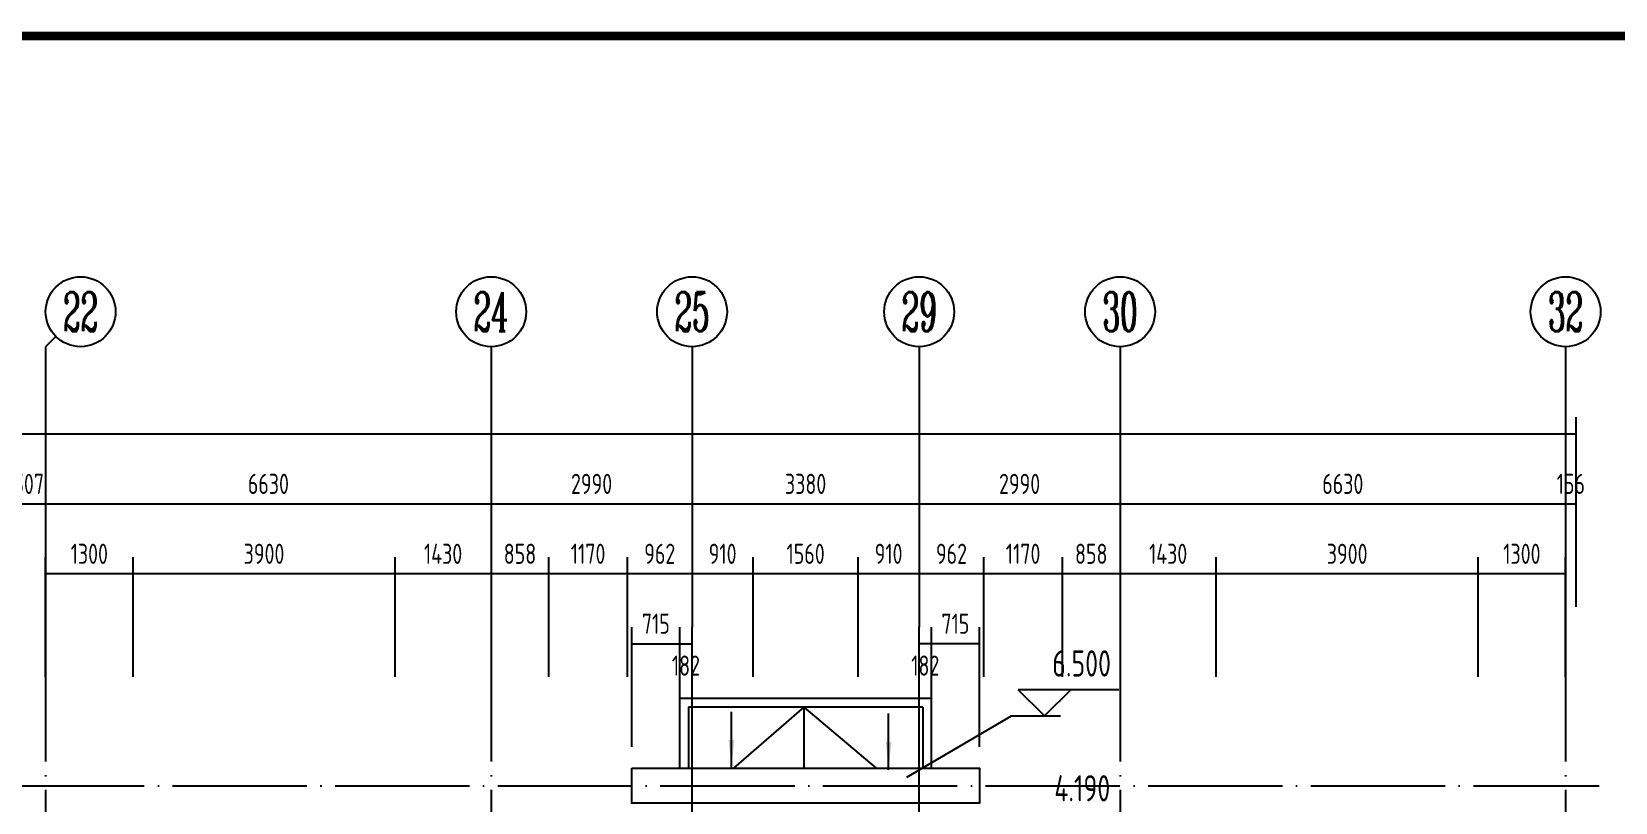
# Model space of a CAD drawing. Extents: x -726032 to 135930, y -151624 to 587044.
# Drawn here: x -666225 to -642656, y 519746 to 531209 of the extents above; entities that cross this region are included whole.
import ezdxf
from ezdxf.enums import TextEntityAlignment as Align

# ---------------------------------------------------------------- set-up
doc = ezdxf.new("R2010")
doc.units = 0
doc.header["$LTSCALE"] = 1000
doc.header["$MEASUREMENT"] = 0
doc.linetypes.add('DOTE', pattern=[2.42, 2, -0.2, 0.02, -0.2])
doc.layers.get('0').update_dxf_attribs({"linetype": 'CONTINUOUS'})
doc.layers.get('DEFPOINTS').update_dxf_attribs({"color": 1, "linetype": 'CONTINUOUS'})
for name, color, linetype in [('AXIS', 245, 'CONTINUOUS'), ('AXIS_TEXT', 7, 'CONTINUOUS'), ('DOTE', 8, 'DOTE'), ('PUB_DIM', 245, 'CONTINUOUS'), ('PUB_TITLE', 1, 'CONTINUOUS'), ('ROOF', 4, 'CONTINUOUS'), ('引线', 213, 'CONTINUOUS'), ('排水', 245, 'CONTINUOUS')]:
    doc.layers.add(name, color=color, linetype=linetype)
doc.styles.add('COMPLEX', font='COMPLEX')
doc.styles.add('DIM_FONT', font='isocp.shx', dxfattribs={"width": 0.8})
doc.dimstyles.new('AXIS', dxfattribs={"dimtxt": 300, "dimasz": 1, "dimexe": 250, "dimexo": 300, "dimgap": 150, "dimtad": 1, "dimdec": 0, "dimzin": 0, "dimdsep": 46, "dimtxsty": 'DIM_FONT', "dimcen": 0.09, "dimse1": 1, "dimse2": 1, "dimclrt": 142, "dimadec": 0, "dimazin": 0, "dimtfac": 1, "dimtdec": 0, "dimtix": 1, "dimtmove": 2, "dimatfit": 3, "dimfxl": 1, "dimtolj": 1, "dimtzin": 0, "dimarcsym": 0})
doc.dimstyles.new('DIMA', dxfattribs={"dimtxt": 300, "dimasz": 1, "dimexe": 250, "dimexo": 300, "dimgap": 150, "dimtad": 1, "dimdec": 0, "dimzin": 0, "dimdsep": 46, "dimtxsty": 'DIM_FONT', "dimcen": 0.09, "dimse1": 1, "dimclrt": 142, "dimadec": 0, "dimazin": 0, "dimtfac": 1, "dimtdec": 0, "dimtix": 1, "dimtmove": 2, "dimatfit": 3, "dimfxl": 1, "dimtolj": 1, "dimtzin": 0, "dimarcsym": 0})
doc.dimstyles.new('DIMB', dxfattribs={"dimtxt": 300, "dimasz": 1, "dimexe": 250, "dimexo": 300, "dimgap": 150, "dimtad": 1, "dimdec": 0, "dimzin": 0, "dimdsep": 46, "dimtxsty": 'DIM_FONT', "dimcen": 0.09, "dimse2": 1, "dimclrt": 142, "dimadec": 0, "dimazin": 0, "dimtfac": 1, "dimtdec": 0, "dimtix": 1, "dimtmove": 2, "dimatfit": 3, "dimfxl": 1, "dimtolj": 1, "dimtzin": 0, "dimarcsym": 0})
doc.dimstyles.new('DIMN', dxfattribs={"dimtxt": 300, "dimasz": 1, "dimexe": 250, "dimexo": 300, "dimgap": 150, "dimtad": 1, "dimdec": 0, "dimzin": 0, "dimdsep": 46, "dimtxsty": 'DIM_FONT', "dimcen": 0.09, "dimclrt": 142, "dimadec": 0, "dimazin": 0, "dimtfac": 1, "dimtdec": 0, "dimtix": 1, "dimtmove": 2, "dimatfit": 3, "dimfxl": 1, "dimtolj": 1, "dimtzin": 0, "dimarcsym": 0})

# ---------------------------------------------------------------- blocks, each defined once
blk = doc.blocks.new('*D489')
at = {"layer": 'DEFPOINTS', "color": 0, "transparency": 16777216}
for p in [(-652055, 523143), (-652055, 521312), (-650885, 521312)]:
    blk.add_point(p, dxfattribs=at)
at = {"layer": 'PUB_DIM', "color": 0, "lineweight": -2, "transparency": 16777216}
for p, q in [((-652055, 521612), (-652055, 523393)), ((-650885, 521612), (-650885, 523393)), ((-650886, 523143), (-652054, 523143))]:
    blk.add_line(p, q, dxfattribs=at)
at = {"layer": 'PUB_DIM', "color": 0, "transparency": 16777216}
for points in [[(-652054, 523144), (-652054, 523143), (-652055, 523143)], [(-650886, 523144), (-650886, 523143), (-650885, 523143)]]:
    blk.add_solid(points, dxfattribs=at)
at = {"layer": 'PUB_DIM', "color": 142, "transparency": 16777216, "insert": (-651470, 523443), "char_height": 300, "attachment_point": 5, "style": 'DIM_FONT'}
blk.add_mtext('\\A1;1170', dxfattribs=at)
blk = doc.blocks.new('*D3165')
at = {"layer": 'AXIS', "color": 0, "lineweight": -2, "transparency": 16777216}
blk.add_line((-650028, 524183), (-653016, 524183), dxfattribs=at)
at = {"layer": 'AXIS', "color": 0, "transparency": 16777216}
for points in [[(-653016, 524184), (-653016, 524183), (-653017, 524183)], [(-650028, 524184), (-650028, 524183), (-650027, 524183)]]:
    blk.add_solid(points, dxfattribs=at)
at = {"layer": 'DEFPOINTS', "color": 0, "transparency": 16777216}
for p in [(-653017, 524183), (-653017, 522352), (-650027, 522352)]:
    blk.add_point(p, dxfattribs=at)
at = {"layer": 'AXIS', "color": 142, "transparency": 16777216, "insert": (-651522, 524483), "char_height": 300, "attachment_point": 5, "style": 'DIM_FONT'}
blk.add_mtext('\\A1;2990', dxfattribs=at)
blk = doc.blocks.new('*D511')
at = {"layer": 'AXIS', "color": 0, "lineweight": -2, "transparency": 16777216}
for p, q in [((-711920, 522652), (-711920, 525473)), ((-643241, 522652), (-643241, 525473)), ((-643242, 525223), (-711919, 525223))]:
    blk.add_line(p, q, dxfattribs=at)
at = {"layer": 'AXIS', "color": 0, "transparency": 16777216}
for points in [[(-711919, 525224), (-711919, 525223), (-711920, 525223)], [(-643242, 525224), (-643242, 525223), (-643241, 525223)]]:
    blk.add_solid(points, dxfattribs=at)
at = {"layer": 'DEFPOINTS', "color": 0, "transparency": 16777216}
for p in [(-711920, 525223), (-711920, 522352), (-643241, 522352)]:
    blk.add_point(p, dxfattribs=at)
at = {"layer": 'AXIS', "color": 142, "transparency": 16777216, "insert": (-677580, 525523), "char_height": 300, "attachment_point": 5, "style": 'DIM_FONT'}
blk.add_mtext('\\A1;68679', dxfattribs=at)
blk = doc.blocks.new('*D1110')
at = {"layer": 'DEFPOINTS', "color": 0, "transparency": 16777216}
for p in [(-664717, 523143), (-664717, 521312), (-660817, 521312)]:
    blk.add_point(p, dxfattribs=at)
at = {"layer": 'PUB_DIM', "color": 0, "lineweight": -2, "transparency": 16777216}
for p, q in [((-664717, 521612), (-664717, 523393)), ((-660817, 521612), (-660817, 523393)), ((-660818, 523143), (-664716, 523143))]:
    blk.add_line(p, q, dxfattribs=at)
at = {"layer": 'PUB_DIM', "color": 0, "transparency": 16777216}
for points in [[(-664716, 523144), (-664716, 523143), (-664717, 523143)], [(-660818, 523144), (-660818, 523143), (-660817, 523143)]]:
    blk.add_solid(points, dxfattribs=at)
at = {"layer": 'PUB_DIM', "color": 142, "transparency": 16777216, "insert": (-662767, 523443), "char_height": 300, "attachment_point": 5, "style": 'DIM_FONT'}
blk.add_mtext('\\A1;3900', dxfattribs=at)
blk = doc.blocks.new('*D3337')
at = {"layer": 'AXIS', "color": 0, "lineweight": -2, "transparency": 16777216}
blk.add_line((-659388, 524183), (-666016, 524183), dxfattribs=at)
at = {"layer": 'AXIS', "color": 0, "transparency": 16777216}
for points in [[(-666016, 524184), (-666016, 524183), (-666017, 524183)], [(-659388, 524184), (-659388, 524183), (-659387, 524183)]]:
    blk.add_solid(points, dxfattribs=at)
at = {"layer": 'DEFPOINTS', "color": 0, "transparency": 16777216}
for p in [(-666017, 524183), (-666017, 522352), (-659387, 522352)]:
    blk.add_point(p, dxfattribs=at)
at = {"layer": 'AXIS', "color": 142, "transparency": 16777216, "insert": (-662702, 524483), "char_height": 300, "attachment_point": 5, "style": 'DIM_FONT'}
blk.add_mtext('\\A1;6630', dxfattribs=at)
blk = doc.blocks.new('*D3338')
at = {"layer": 'AXIS', "color": 0, "lineweight": -2, "transparency": 16777216}
for p, q in [((-666525, 524183), (-666526, 524183)), ((-666017, 524183), (-666524, 524183)), ((-666016, 524183), (-666015, 524183))]:
    blk.add_line(p, q, dxfattribs=at)
at = {"layer": 'AXIS', "color": 0, "transparency": 16777216}
for points in [[(-666525, 524184), (-666525, 524183), (-666524, 524183)], [(-666016, 524184), (-666016, 524183), (-666017, 524183)]]:
    blk.add_solid(points, dxfattribs=at)
at = {"layer": 'DEFPOINTS', "color": 0, "transparency": 16777216}
for p in [(-666524, 524183), (-666524, 522352), (-666017, 522352)]:
    blk.add_point(p, dxfattribs=at)
at = {"layer": 'AXIS', "color": 142, "transparency": 16777216, "insert": (-666270, 524483), "char_height": 300, "attachment_point": 5, "style": 'DIM_FONT'}
blk.add_mtext('\\A1;507', dxfattribs=at)
blk = doc.blocks.new('_AXISO2')
blk.add_line((0.354, 0.146), (0.5, 0))
blk.add_circle((0, 0.5), 0.5)
at = {"layer": 'AXIS_TEXT', "style": 'COMPLEX', "width": 1.041667}
blk.add_attdef('A', text='', height=0.56, dxfattribs=at).set_placement((-0.25, 0.22), (0.25, 0.22), align=Align.FIT)
blk = doc.blocks.new('*D1111')
at = {"layer": 'DEFPOINTS', "color": 0, "transparency": 16777216}
for p in [(-666017, 523143), (-666017, 521312), (-664717, 521312)]:
    blk.add_point(p, dxfattribs=at)
at = {"layer": 'PUB_DIM', "color": 0, "lineweight": -2, "transparency": 16777216}
for p, q in [((-666017, 521612), (-666017, 523393)), ((-664717, 521612), (-664717, 523393)), ((-664718, 523143), (-666016, 523143))]:
    blk.add_line(p, q, dxfattribs=at)
at = {"layer": 'PUB_DIM', "color": 0, "transparency": 16777216}
for points in [[(-666016, 523144), (-666016, 523143), (-666017, 523143)], [(-664718, 523144), (-664718, 523143), (-664717, 523143)]]:
    blk.add_solid(points, dxfattribs=at)
at = {"layer": 'PUB_DIM', "color": 142, "transparency": 16777216, "insert": (-665367, 523443), "char_height": 300, "attachment_point": 5, "style": 'DIM_FONT'}
blk.add_mtext('\\A1;1300', dxfattribs=at)
blk = doc.blocks.new('*D1116')
at = {"layer": 'DEFPOINTS', "color": 0, "transparency": 16777216}
for p in [(-655487, 523143), (-655487, 521312), (-653927, 521312)]:
    blk.add_point(p, dxfattribs=at)
at = {"layer": 'PUB_DIM', "color": 0, "lineweight": -2, "transparency": 16777216}
for p, q in [((-655487, 521612), (-655487, 523393)), ((-653927, 521612), (-653927, 523393)), ((-653928, 523143), (-655486, 523143))]:
    blk.add_line(p, q, dxfattribs=at)
at = {"layer": 'PUB_DIM', "color": 0, "transparency": 16777216}
for points in [[(-655486, 523144), (-655486, 523143), (-655487, 523143)], [(-653928, 523144), (-653928, 523143), (-653927, 523143)]]:
    blk.add_solid(points, dxfattribs=at)
at = {"layer": 'PUB_DIM', "color": 142, "transparency": 16777216, "insert": (-654707, 523443), "char_height": 300, "attachment_point": 5, "style": 'DIM_FONT'}
blk.add_mtext('\\A1;1560', dxfattribs=at)
blk = doc.blocks.new('*D3741')
at = {"layer": 'DEFPOINTS', "color": 0, "transparency": 16777216}
for p in [(-656397, 523143), (-656397, 521312), (-655487, 521312)]:
    blk.add_point(p, dxfattribs=at)
at = {"layer": 'PUB_DIM', "color": 0, "lineweight": -2, "transparency": 16777216}
for p, q in [((-655487, 521612), (-655487, 523393)), ((-655488, 523143), (-656396, 523143))]:
    blk.add_line(p, q, dxfattribs=at)
at = {"layer": 'PUB_DIM', "color": 0, "transparency": 16777216}
for points in [[(-656396, 523144), (-656396, 523143), (-656397, 523143)], [(-655488, 523144), (-655488, 523143), (-655487, 523143)]]:
    blk.add_solid(points, dxfattribs=at)
at = {"layer": 'PUB_DIM', "color": 142, "transparency": 16777216, "insert": (-655942, 523443), "char_height": 300, "attachment_point": 5, "style": 'DIM_FONT'}
blk.add_mtext('\\A1;910', dxfattribs=at)
blk = doc.blocks.new('_ARROW')
blk.add_solid([(0, 0), (-1, 0.1), (-1, -0.1)])
blk = doc.blocks.new('*D3742')
at = {"layer": 'DEFPOINTS', "color": 0, "transparency": 16777216}
for p in [(-659387, 523143), (-659387, 521312), (-658529, 521312)]:
    blk.add_point(p, dxfattribs=at)
at = {"layer": 'PUB_DIM', "color": 0, "lineweight": -2, "transparency": 16777216}
for p, q in [((-658529, 521612), (-658529, 523393)), ((-658530, 523143), (-659386, 523143))]:
    blk.add_line(p, q, dxfattribs=at)
at = {"layer": 'PUB_DIM', "color": 0, "transparency": 16777216}
for points in [[(-659386, 523144), (-659386, 523143), (-659387, 523143)], [(-658530, 523144), (-658530, 523143), (-658529, 523143)]]:
    blk.add_solid(points, dxfattribs=at)
at = {"layer": 'PUB_DIM', "color": 142, "transparency": 16777216, "insert": (-658958, 523443), "char_height": 300, "attachment_point": 5, "style": 'DIM_FONT'}
blk.add_mtext('\\A1;858', dxfattribs=at)
blk = doc.blocks.new('_AXISO')
blk.add_circle((0, 0), 0.5)
at = {"layer": 'AXIS_TEXT', "style": 'COMPLEX', "width": 1.041667}
blk.add_attdef('A', text='', height=0.56, dxfattribs=at).set_placement((-0.25, -0.28), (0.25, -0.28), align=Align.FIT)
blk = doc.blocks.new('*D1117')
at = {"layer": 'DEFPOINTS', "color": 0, "transparency": 16777216}
for p in [(-658529, 523143), (-658529, 521312), (-657359, 521312)]:
    blk.add_point(p, dxfattribs=at)
at = {"layer": 'PUB_DIM', "color": 0, "lineweight": -2, "transparency": 16777216}
for p, q in [((-658529, 521612), (-658529, 523393)), ((-657359, 521612), (-657359, 523393)), ((-657360, 523143), (-658528, 523143))]:
    blk.add_line(p, q, dxfattribs=at)
at = {"layer": 'PUB_DIM', "color": 0, "transparency": 16777216}
for points in [[(-658528, 523144), (-658528, 523143), (-658529, 523143)], [(-657360, 523144), (-657360, 523143), (-657359, 523143)]]:
    blk.add_solid(points, dxfattribs=at)
at = {"layer": 'PUB_DIM', "color": 142, "transparency": 16777216, "insert": (-657944, 523443), "char_height": 300, "attachment_point": 5, "style": 'DIM_FONT'}
blk.add_mtext('\\A1;1170', dxfattribs=at)
blk = doc.blocks.new('*D3340')
at = {"layer": 'AXIS', "color": 0, "lineweight": -2, "transparency": 16777216}
blk.add_line((-656398, 524183), (-659386, 524183), dxfattribs=at)
at = {"layer": 'AXIS', "color": 0, "transparency": 16777216}
for points in [[(-659386, 524184), (-659386, 524183), (-659387, 524183)], [(-656398, 524184), (-656398, 524183), (-656397, 524183)]]:
    blk.add_solid(points, dxfattribs=at)
at = {"layer": 'DEFPOINTS', "color": 0, "transparency": 16777216}
for p in [(-659387, 524183), (-659387, 522352), (-656397, 522352)]:
    blk.add_point(p, dxfattribs=at)
at = {"layer": 'AXIS', "color": 142, "transparency": 16777216, "insert": (-657892, 524483), "char_height": 300, "attachment_point": 5, "style": 'DIM_FONT'}
blk.add_mtext('\\A1;2990', dxfattribs=at)
blk = doc.blocks.new('*D2373')
at = {"layer": 'DEFPOINTS', "color": 0, "transparency": 16777216}
for p in [(-657359, 523143), (-657359, 521312), (-656397, 521312)]:
    blk.add_point(p, dxfattribs=at)
at = {"layer": 'PUB_DIM', "color": 0, "lineweight": -2, "transparency": 16777216}
for p, q in [((-657359, 521612), (-657359, 523393)), ((-656398, 523143), (-657358, 523143))]:
    blk.add_line(p, q, dxfattribs=at)
at = {"layer": 'PUB_DIM', "color": 0, "transparency": 16777216}
for points in [[(-657358, 523144), (-657358, 523143), (-657359, 523143)], [(-656398, 523144), (-656398, 523143), (-656397, 523143)]]:
    blk.add_solid(points, dxfattribs=at)
at = {"layer": 'PUB_DIM', "color": 142, "transparency": 16777216, "insert": (-656878, 523443), "char_height": 300, "attachment_point": 5, "style": 'DIM_FONT'}
blk.add_mtext('\\A1;962', dxfattribs=at)
blk = doc.blocks.new('*D1118')
at = {"layer": 'DEFPOINTS', "color": 0, "transparency": 16777216}
for p in [(-656397, 522103), (-656579, 520272), (-656397, 520272)]:
    blk.add_point(p, dxfattribs=at)
at = {"layer": 'PUB_DIM', "color": 0, "lineweight": -2, "transparency": 16777216}
for p, q in [((-656579, 520572), (-656579, 522353)), ((-656397, 520572), (-656397, 522353)), ((-656580, 522103), (-656581, 522103)), ((-656579, 522103), (-656397, 522103)), ((-656396, 522103), (-656395, 522103))]:
    blk.add_line(p, q, dxfattribs=at)
at = {"layer": 'PUB_DIM', "color": 0, "transparency": 16777216}
for points in [[(-656580, 522104), (-656580, 522103), (-656579, 522103)], [(-656396, 522104), (-656396, 522103), (-656397, 522103)]]:
    blk.add_solid(points, dxfattribs=at)
at = {"layer": 'PUB_DIM', "color": 142, "transparency": 16777216, "insert": (-656488, 521780), "char_height": 300, "attachment_point": 5, "style": 'DIM_FONT'}
blk.add_mtext('\\A1;182', dxfattribs=at)
blk = doc.blocks.new('*D1119')
at = {"layer": 'DEFPOINTS', "color": 0, "transparency": 16777216}
for p in [(-656579, 522103), (-657293, 520272), (-656579, 520272)]:
    blk.add_point(p, dxfattribs=at)
at = {"layer": 'PUB_DIM', "color": 0, "lineweight": -2, "transparency": 16777216}
for p, q in [((-657293, 520572), (-657293, 522353)), ((-656579, 520572), (-656579, 522353)), ((-657292, 522103), (-656580, 522103))]:
    blk.add_line(p, q, dxfattribs=at)
at = {"layer": 'PUB_DIM', "color": 0, "transparency": 16777216}
for points in [[(-657292, 522104), (-657292, 522103), (-657293, 522103)], [(-656580, 522104), (-656580, 522103), (-656579, 522103)]]:
    blk.add_solid(points, dxfattribs=at)
at = {"layer": 'PUB_DIM', "color": 142, "transparency": 16777216, "insert": (-656936, 522403), "char_height": 300, "attachment_point": 5, "style": 'DIM_FONT'}
blk.add_mtext('\\A1;715', dxfattribs=at)
blk = doc.blocks.new('*D2374')
at = {"layer": 'DEFPOINTS', "color": 0, "transparency": 16777216}
for p in [(-660817, 523143), (-660817, 521312), (-659387, 521312)]:
    blk.add_point(p, dxfattribs=at)
at = {"layer": 'PUB_DIM', "color": 0, "lineweight": -2, "transparency": 16777216}
for p, q in [((-660817, 521612), (-660817, 523393)), ((-659388, 523143), (-660816, 523143))]:
    blk.add_line(p, q, dxfattribs=at)
at = {"layer": 'PUB_DIM', "color": 0, "transparency": 16777216}
for points in [[(-660816, 523144), (-660816, 523143), (-660817, 523143)], [(-659388, 523144), (-659388, 523143), (-659387, 523143)]]:
    blk.add_solid(points, dxfattribs=at)
at = {"layer": 'PUB_DIM', "color": 142, "transparency": 16777216, "insert": (-660102, 523443), "char_height": 300, "attachment_point": 5, "style": 'DIM_FONT'}
blk.add_mtext('\\A1;1430', dxfattribs=at)
blk = doc.blocks.new('*D3341')
at = {"layer": 'AXIS', "color": 0, "lineweight": -2, "transparency": 16777216}
blk.add_line((-653018, 524183), (-656396, 524183), dxfattribs=at)
at = {"layer": 'AXIS', "color": 0, "transparency": 16777216}
for points in [[(-656396, 524184), (-656396, 524183), (-656397, 524183)], [(-653018, 524184), (-653018, 524183), (-653017, 524183)]]:
    blk.add_solid(points, dxfattribs=at)
at = {"layer": 'DEFPOINTS', "color": 0, "transparency": 16777216}
for p in [(-656397, 524183), (-656397, 522352), (-653017, 522352)]:
    blk.add_point(p, dxfattribs=at)
at = {"layer": 'AXIS', "color": 142, "transparency": 16777216, "insert": (-654707, 524483), "char_height": 300, "attachment_point": 5, "style": 'DIM_FONT'}
blk.add_mtext('\\A1;3380', dxfattribs=at)
blk = doc.blocks.new('*D2375')
at = {"layer": 'DEFPOINTS', "color": 0, "transparency": 16777216}
for p in [(-653927, 523143), (-653927, 521312), (-653017, 521312)]:
    blk.add_point(p, dxfattribs=at)
at = {"layer": 'PUB_DIM', "color": 0, "lineweight": -2, "transparency": 16777216}
for p, q in [((-653927, 521612), (-653927, 523393)), ((-653018, 523143), (-653926, 523143))]:
    blk.add_line(p, q, dxfattribs=at)
at = {"layer": 'PUB_DIM', "color": 0, "transparency": 16777216}
for points in [[(-653926, 523144), (-653926, 523143), (-653927, 523143)], [(-653018, 523144), (-653018, 523143), (-653017, 523143)]]:
    blk.add_solid(points, dxfattribs=at)
at = {"layer": 'PUB_DIM', "color": 142, "transparency": 16777216, "insert": (-653472, 523443), "char_height": 300, "attachment_point": 5, "style": 'DIM_FONT'}
blk.add_mtext('\\A1;910', dxfattribs=at)
blk = doc.blocks.new('*D1120')
at = {"layer": 'DEFPOINTS', "color": 0, "transparency": 16777216}
for p in [(-653017, 522103), (-653017, 520272), (-652835, 520272)]:
    blk.add_point(p, dxfattribs=at)
at = {"layer": 'PUB_DIM', "color": 0, "lineweight": -2, "transparency": 16777216}
for p, q in [((-653017, 520572), (-653017, 522353)), ((-652835, 520572), (-652835, 522353)), ((-653018, 522103), (-653019, 522103)), ((-652835, 522103), (-653017, 522103)), ((-652834, 522103), (-652833, 522103))]:
    blk.add_line(p, q, dxfattribs=at)
at = {"layer": 'PUB_DIM', "color": 0, "transparency": 16777216}
for points in [[(-653018, 522104), (-653018, 522103), (-653017, 522103)], [(-652834, 522104), (-652834, 522103), (-652835, 522103)]]:
    blk.add_solid(points, dxfattribs=at)
at = {"layer": 'PUB_DIM', "color": 142, "transparency": 16777216, "insert": (-652926, 521780), "char_height": 300, "attachment_point": 5, "style": 'DIM_FONT'}
blk.add_mtext('\\A1;182', dxfattribs=at)
blk = doc.blocks.new('*D1121')
at = {"layer": 'DEFPOINTS', "color": 0, "transparency": 16777216}
for p in [(-652835, 522103), (-652835, 520272), (-652120, 520272)]:
    blk.add_point(p, dxfattribs=at)
at = {"layer": 'PUB_DIM', "color": 0, "lineweight": -2, "transparency": 16777216}
for p, q in [((-652835, 520572), (-652835, 522353)), ((-652120, 520572), (-652120, 522353)), ((-652121, 522103), (-652834, 522103))]:
    blk.add_line(p, q, dxfattribs=at)
at = {"layer": 'PUB_DIM', "color": 0, "transparency": 16777216}
for points in [[(-652834, 522104), (-652834, 522103), (-652835, 522103)], [(-652121, 522104), (-652121, 522103), (-652120, 522103)]]:
    blk.add_solid(points, dxfattribs=at)
at = {"layer": 'PUB_DIM', "color": 142, "transparency": 16777216, "insert": (-652478, 522403), "char_height": 300, "attachment_point": 5, "style": 'DIM_FONT'}
blk.add_mtext('\\A1;715', dxfattribs=at)
blk = doc.blocks.new('*D3743')
at = {"layer": 'DEFPOINTS', "color": 0, "transparency": 16777216}
for p in [(-653017, 523143), (-653017, 521312), (-652055, 521312)]:
    blk.add_point(p, dxfattribs=at)
at = {"layer": 'PUB_DIM', "color": 0, "lineweight": -2, "transparency": 16777216}
for p, q in [((-652055, 521612), (-652055, 523393)), ((-652056, 523143), (-653016, 523143))]:
    blk.add_line(p, q, dxfattribs=at)
at = {"layer": 'PUB_DIM', "color": 0, "transparency": 16777216}
for points in [[(-653016, 523144), (-653016, 523143), (-653017, 523143)], [(-652056, 523144), (-652056, 523143), (-652055, 523143)]]:
    blk.add_solid(points, dxfattribs=at)
at = {"layer": 'PUB_DIM', "color": 142, "transparency": 16777216, "insert": (-652536, 523443), "char_height": 300, "attachment_point": 5, "style": 'DIM_FONT'}
blk.add_mtext('\\A1;962', dxfattribs=at)
blk = doc.blocks.new('*D1424')
at = {"layer": 'DEFPOINTS', "color": 0, "transparency": 16777216}
for p in [(-644697, 523143), (-644697, 521312), (-643397, 521312)]:
    blk.add_point(p, dxfattribs=at)
at = {"layer": 'PUB_DIM', "color": 0, "lineweight": -2, "transparency": 16777216}
for p, q in [((-644697, 521612), (-644697, 523393)), ((-643397, 521612), (-643397, 523393)), ((-643398, 523143), (-644696, 523143))]:
    blk.add_line(p, q, dxfattribs=at)
at = {"layer": 'PUB_DIM', "color": 0, "transparency": 16777216}
for points in [[(-644696, 523144), (-644696, 523143), (-644697, 523143)], [(-643398, 523144), (-643398, 523143), (-643397, 523143)]]:
    blk.add_solid(points, dxfattribs=at)
at = {"layer": 'PUB_DIM', "color": 142, "transparency": 16777216, "insert": (-644047, 523443), "char_height": 300, "attachment_point": 5, "style": 'DIM_FONT'}
blk.add_mtext('\\A1;1300', dxfattribs=at)
blk = doc.blocks.new('*D3443')
at = {"layer": 'AXIS', "color": 0, "lineweight": -2, "transparency": 16777216}
for p, q in [((-643398, 524183), (-643399, 524183)), ((-643241, 524183), (-643397, 524183)), ((-643240, 524183), (-643239, 524183))]:
    blk.add_line(p, q, dxfattribs=at)
at = {"layer": 'AXIS', "color": 0, "transparency": 16777216}
for points in [[(-643398, 524184), (-643398, 524183), (-643397, 524183)], [(-643240, 524184), (-643240, 524183), (-643241, 524183)]]:
    blk.add_solid(points, dxfattribs=at)
at = {"layer": 'DEFPOINTS', "color": 0, "transparency": 16777216}
for p in [(-643397, 524183), (-643397, 522352), (-643241, 522352)]:
    blk.add_point(p, dxfattribs=at)
at = {"layer": 'AXIS', "color": 142, "transparency": 16777216, "insert": (-643319, 524483), "char_height": 300, "attachment_point": 5, "style": 'DIM_FONT'}
blk.add_mtext('\\A1;156', dxfattribs=at)
blk = doc.blocks.new('*D2667')
at = {"layer": 'DEFPOINTS', "color": 0, "transparency": 16777216}
for p in [(-650885, 523143), (-650885, 521312), (-650027, 521312)]:
    blk.add_point(p, dxfattribs=at)
at = {"layer": 'PUB_DIM', "color": 0, "lineweight": -2, "transparency": 16777216}
for p, q in [((-650885, 521612), (-650885, 523393)), ((-650028, 523143), (-650884, 523143))]:
    blk.add_line(p, q, dxfattribs=at)
at = {"layer": 'PUB_DIM', "color": 0, "transparency": 16777216}
for points in [[(-650884, 523144), (-650884, 523143), (-650885, 523143)], [(-650028, 523144), (-650028, 523143), (-650027, 523143)]]:
    blk.add_solid(points, dxfattribs=at)
at = {"layer": 'PUB_DIM', "color": 142, "transparency": 16777216, "insert": (-650456, 523443), "char_height": 300, "attachment_point": 5, "style": 'DIM_FONT'}
blk.add_mtext('\\A1;858', dxfattribs=at)
blk = doc.blocks.new('*D3841')
at = {"layer": 'DEFPOINTS', "color": 0, "transparency": 16777216}
for p in [(-650027, 523143), (-650027, 521312), (-648597, 521312)]:
    blk.add_point(p, dxfattribs=at)
at = {"layer": 'PUB_DIM', "color": 0, "lineweight": -2, "transparency": 16777216}
for p, q in [((-648597, 521612), (-648597, 523393)), ((-648598, 523143), (-650026, 523143))]:
    blk.add_line(p, q, dxfattribs=at)
at = {"layer": 'PUB_DIM', "color": 0, "transparency": 16777216}
for points in [[(-650026, 523144), (-650026, 523143), (-650027, 523143)], [(-648598, 523144), (-648598, 523143), (-648597, 523143)]]:
    blk.add_solid(points, dxfattribs=at)
at = {"layer": 'PUB_DIM', "color": 142, "transparency": 16777216, "insert": (-649312, 523443), "char_height": 300, "attachment_point": 5, "style": 'DIM_FONT'}
blk.add_mtext('\\A1;1430', dxfattribs=at)
blk = doc.blocks.new('*D3444')
at = {"layer": 'AXIS', "color": 0, "lineweight": -2, "transparency": 16777216}
blk.add_line((-643398, 524183), (-650026, 524183), dxfattribs=at)
at = {"layer": 'AXIS', "color": 0, "transparency": 16777216}
for points in [[(-650026, 524184), (-650026, 524183), (-650027, 524183)], [(-643398, 524184), (-643398, 524183), (-643397, 524183)]]:
    blk.add_solid(points, dxfattribs=at)
at = {"layer": 'DEFPOINTS', "color": 0, "transparency": 16777216}
for p in [(-650027, 524183), (-650027, 522352), (-643397, 522352)]:
    blk.add_point(p, dxfattribs=at)
at = {"layer": 'AXIS', "color": 142, "transparency": 16777216, "insert": (-646712, 524483), "char_height": 300, "attachment_point": 5, "style": 'DIM_FONT'}
blk.add_mtext('\\A1;6630', dxfattribs=at)
blk = doc.blocks.new('*D1425')
at = {"layer": 'DEFPOINTS', "color": 0, "transparency": 16777216}
for p in [(-648597, 523143), (-648597, 521312), (-644697, 521312)]:
    blk.add_point(p, dxfattribs=at)
at = {"layer": 'PUB_DIM', "color": 0, "lineweight": -2, "transparency": 16777216}
for p, q in [((-648597, 521612), (-648597, 523393)), ((-644697, 521612), (-644697, 523393)), ((-644698, 523143), (-648596, 523143))]:
    blk.add_line(p, q, dxfattribs=at)
at = {"layer": 'PUB_DIM', "color": 0, "transparency": 16777216}
for points in [[(-648596, 523144), (-648596, 523143), (-648597, 523143)], [(-644698, 523144), (-644698, 523143), (-644697, 523143)]]:
    blk.add_solid(points, dxfattribs=at)
at = {"layer": 'PUB_DIM', "color": 142, "transparency": 16777216, "insert": (-646647, 523443), "char_height": 300, "attachment_point": 5, "style": 'DIM_FONT'}
blk.add_mtext('\\A1;3900', dxfattribs=at)

msp = doc.modelspace()

# ---------------------------------------------------------------- linework, layer by layer
at = {"layer": 'AXIS'}
for p, q in [((-666016.9, 526523.4), (-666016.9, 522352)), ((-659386.9, 526523.4), (-659386.9, 522352)), ((-656396.9, 526523.4), (-656396.9, 522352)), ((-653016.9, 526523.4), (-653016.9, 522352)), ((-650026.9, 526523.4), (-650026.9, 522352)), ((-643396.9, 526523.4), (-643396.9, 522352))]:
    msp.add_line(p, q, dxfattribs=at)
at = {"layer": 'DOTE'}
for p, q in [((-666016.9, 522352), (-666016.9, 491880.4)), ((-659386.9, 522352), (-659386.9, 491880.4)), ((-656396.9, 507252.4), (-656396.9, 522352)), ((-653016.9, 507252.4), (-653016.9, 522352)), ((-650026.9, 522352), (-650026.9, 491880.4)), ((-643396.9, 522352), (-643396.9, 491880.4)), ((-712529.2, 519992.4), (-642897.4, 519992.4))]:
    msp.add_line(p, q, dxfattribs=at)
at = {"layer": 'PUB_DIM'}
for p, q in [((-650046.9, 521421.6), (-651541.7, 521421.6)), ((-651151.7, 521031.6), (-651541.7, 521421.6)), ((-650761.7, 521421.6), (-651151.7, 521031.6))]:
    msp.add_line(p, q, dxfattribs=at)
at = {"layer": 'PUB_TITLE', "const_width": 130}
msp.add_lwpolyline([(-723432.4, 479143.9), (-630742.4, 479143.9), (-630742.4, 531143.9), (-723432.4, 531143.9)], close=True, dxfattribs=at)
at = {"layer": 'ROOF', "ltscale": 0.5}
for p, q in [((-656578.9, 520252.4), (-656578.9, 521292.4)), ((-652834.9, 521292.4), (-656578.9, 521292.4)), ((-652964.9, 521162.4), (-656448.9, 521162.4)), ((-656448.9, 521162.4), (-656448.9, 520252.4)), ((-652964.9, 521162.4), (-652964.9, 520252.4)), ((-652834.9, 520252.4), (-652834.9, 521292.4))]:
    msp.add_line(p, q, dxfattribs=at)
msp.add_lwpolyline([(-657294.2, 520252.4), (-652120.2, 520252.4), (-652120.2, 519732.4), (-657294.2, 519732.4)], close=True, dxfattribs=at)
at = {"layer": '引线'}
msp.add_lwpolyline([(-653201.1, 520121.4), (-651645.1, 521031.6), (-650914.3, 521031.6)], dxfattribs=at)
at = {"layer": '排水'}
for q in [(-655779.5, 520252.4), (-653654.6, 520252.4), (-654732.9, 520252.4)]:
    msp.add_line((-654732.9, 521162.4), q, dxfattribs=at)
for points in [[(-655811.1, 520258.4), (-655811.1, 521092)], [(-653471.7, 520231.6), (-653471.7, 521065.2)]]:
    msp.add_lwpolyline(points, dxfattribs=at)

# ---------------------------------------------------------------- block references
at = {"layer": 'AXIS'}
ref = msp.add_blockref('_AXISO2', (-666016.9, 527043.4), dxfattribs=dict(at, xscale=1040, yscale=1040, zscale=1040, rotation=270))
ref.add_attrib('A', '22', dxfattribs={"layer": 'AXIS_TEXT', "height": 582.4, "style": 'COMPLEX', "width": 0.551471}).set_placement((-665756.9, 526752.2), (-665236.9, 526752.2), align=Align.FIT)
ref = msp.add_blockref('_AXISO', (-659386.9, 527043.4), dxfattribs=dict(at, xscale=1040, yscale=1040, zscale=1040))
ref.add_attrib('A', '24', dxfattribs={"layer": 'AXIS_TEXT', "height": 582.4, "style": 'COMPLEX', "width": 0.520833}).set_placement((-659646.9, 526752.2), (-659126.9, 526752.2), align=Align.FIT)
ref = msp.add_blockref('_AXISO', (-656396.9, 527043.4), dxfattribs=dict(at, xscale=1040, yscale=1040, zscale=1040))
ref.add_attrib('A', '25', dxfattribs={"layer": 'AXIS_TEXT', "height": 582.4, "style": 'COMPLEX', "width": 0.551471}).set_placement((-656656.9, 526752.2), (-656136.9, 526752.2), align=Align.FIT)
ref = msp.add_blockref('_AXISO', (-653016.9, 527043.4), dxfattribs=dict(at, xscale=1040, yscale=1040, zscale=1040))
ref.add_attrib('A', '29', dxfattribs={"layer": 'AXIS_TEXT', "height": 582.4, "style": 'COMPLEX', "width": 0.551471}).set_placement((-653276.9, 526752.2), (-652756.9, 526752.2), align=Align.FIT)
ref = msp.add_blockref('_AXISO', (-650026.9, 527043.4), dxfattribs=dict(at, xscale=1040, yscale=1040, zscale=1040))
ref.add_attrib('A', '30', dxfattribs={"layer": 'AXIS_TEXT', "height": 582.4, "style": 'COMPLEX', "width": 0.568182}).set_placement((-650286.9, 526752.2), (-649766.9, 526752.2), align=Align.FIT)
ref = msp.add_blockref('_AXISO', (-643396.9, 527043.4), dxfattribs=dict(at, xscale=1040, yscale=1040, zscale=1040))
ref.add_attrib('A', '32', dxfattribs={"layer": 'AXIS_TEXT', "height": 582.4, "style": 'COMPLEX', "width": 0.568182}).set_placement((-643656.9, 526752.2), (-643136.9, 526752.2), align=Align.FIT)
at = {"layer": '排水', "yscale": 416, "zscale": 416}
for p, xscale, rotation in [((-655811.1, 520258.4), -416, 90), ((-653471.7, 520231.6), 416, 270)]:
    msp.add_blockref('_ARROW', p, dxfattribs=dict(at, xscale=xscale, rotation=rotation))

# ---------------------------------------------------------------- texts
at = {"layer": 'PUB_DIM', "style": 'DIM_FONT', "width": 0.8}
for s, p in [('6.500', (-650599.3, 521811.6)), ('4.190', (-650589.8, 519955.9))]:
    msp.add_text(s, height=390, dxfattribs=at).set_placement(p, align=Align.MIDDLE)

# ---------------------------------------------------------------- dimensions: what is measured, and where the dimension line sits
at = {"layer": 'AXIS'}
for p1, p2, distance, dimstyle, picture, middle in [((-643240.9, 522352), (-711919.9, 522352), -2871.4, 'DIMN', '*D511', (-677580.4, 525523.4)), ((-650026.9, 522352), (-653016.9, 522352), -1831.4, 'AXIS', '*D3165', (-651521.9, 524483.4)), ((-643396.9, 522352), (-650026.9, 522352), -1831.4, 'AXIS', '*D3444', (-646711.9, 524483.4)), ((-643240.9, 522352), (-643396.9, 522352), -1831.4, 'AXIS', '*D3443', (-643318.9, 524483.4))]:
    dim = msp.add_aligned_dim(p1=p1, p2=p2, distance=distance, dimstyle=dimstyle, dxfattribs=at)
    dim.commit()
    dim.dimension.update_dxf_attribs({"geometry": picture, "text_midpoint": middle})
for base, p1, p2, picture, middle in [((-666523.9, 524183.4), (-666016.9, 522352), (-666523.9, 522352), '*D3338', (-666270.4, 524483.4)), ((-666016.9, 524183.4), (-659386.9, 522352), (-666016.9, 522352), '*D3337', (-662701.9, 524483.4)), ((-659386.9, 524183.4), (-656396.9, 522352), (-659386.9, 522352), '*D3340', (-657891.9, 524483.4)), ((-656396.9, 524183.4), (-653016.9, 522352), (-656396.9, 522352), '*D3341', (-654706.9, 524483.4))]:
    dim = msp.add_linear_dim(base=base, p1=p1, p2=p2, dimstyle='AXIS', dxfattribs=at)
    dim.commit()
    dim.dimension.update_dxf_attribs({"geometry": picture, "text_midpoint": middle})
at = {"layer": 'PUB_DIM'}
for base, p1, p2, dimstyle, picture, middle in [((-666016.9, 523143.4), (-664716.9, 521312), (-666016.9, 521312), 'DIMN', '*D1111', (-665366.9, 523443.4)), ((-664716.9, 523143.4), (-660816.9, 521312), (-664716.9, 521312), 'DIMN', '*D1110', (-662766.9, 523443.4)), ((-660816.9, 523143.4), (-659386.9, 521312), (-660816.9, 521312), 'DIMA', '*D2374', (-660101.9, 523443.4)), ((-659386.9, 523143.4), (-658528.9, 521312), (-659386.9, 521312), 'DIMB', '*D3742', (-658957.9, 523443.4)), ((-658528.9, 523143.4), (-657358.9, 521312), (-658528.9, 521312), 'DIMN', '*D1117', (-657943.9, 523443.4)), ((-657358.9, 523143.4), (-656396.9, 521312), (-657358.9, 521312), 'DIMA', '*D2373', (-656877.9, 523443.5)), ((-656396.9, 523143.4), (-655486.9, 521312), (-656396.9, 521312), 'DIMB', '*D3741', (-655941.9, 523443.4)), ((-655486.9, 523143.4), (-653926.9, 521312), (-655486.9, 521312), 'DIMN', '*D1116', (-654706.9, 523443.4)), ((-653926.9, 523143.4), (-653016.9, 521312), (-653926.9, 521312), 'DIMA', '*D2375', (-653471.9, 523443.4)), ((-653016.9, 523143.4), (-652054.9, 521312), (-653016.9, 521312), 'DIMB', '*D3743', (-652535.9, 523443.5)), ((-652054.9, 523143.4), (-650884.9, 521312), (-652054.9, 521312), 'DIMN', '*D489', (-651469.9, 523443.4)), ((-650884.9, 523143.4), (-650026.9, 521312), (-650884.9, 521312), 'DIMA', '*D2667', (-650455.9, 523443.4)), ((-650026.9, 523143.4), (-648596.9, 521312), (-650026.9, 521312), 'DIMB', '*D3841', (-649311.9, 523443.4)), ((-648596.9, 523143.4), (-644696.9, 521312), (-648596.9, 521312), 'DIMN', '*D1425', (-646646.9, 523443.4)), ((-644696.9, 523143.4), (-643396.9, 521312), (-644696.9, 521312), 'DIMN', '*D1424', (-644046.9, 523443.4)), ((-656578.9, 522103.4), (-657293.5, 520272), (-656578.9, 520272), 'DIMN', '*D1119', (-656936.2, 522403.4)), ((-652834.9, 522103.4), (-652120.3, 520272), (-652834.9, 520272), 'DIMN', '*D1121', (-652477.6, 522403.4))]:
    dim = msp.add_linear_dim(base=base, p1=p1, p2=p2, dimstyle=dimstyle, dxfattribs=at)
    dim.commit()
    dim.dimension.update_dxf_attribs({"geometry": picture, "text_midpoint": middle})
for base, p1, p2, picture, middle in [((-656396.9, 522103.4), (-656578.9, 520272), (-656396.9, 520272), '*D1118', (-656487.9, 521779.7)), ((-653016.9, 522103.4), (-652834.9, 520272), (-653016.9, 520272), '*D1120', (-652925.9, 521779.7))]:
    dim = msp.add_linear_dim(base=base, p1=p1, p2=p2, dimstyle='DIMN', dxfattribs=at)
    dim.commit()
    dim.dimension.update_dxf_attribs({"geometry": picture, "text_midpoint": middle, "dimtype": 160})

doc.saveas('drawing.dxf')
